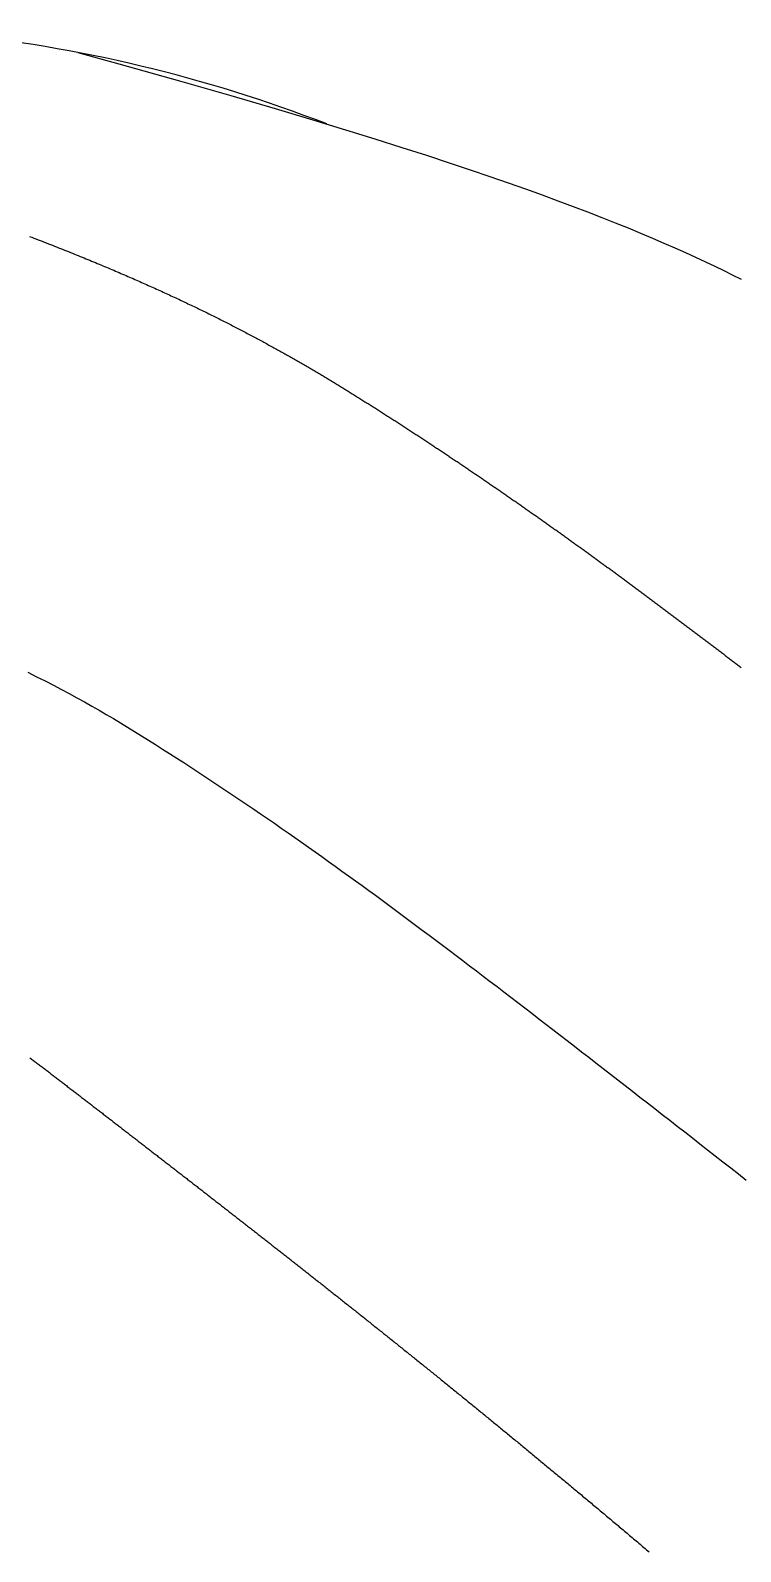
# Model space of a CAD drawing. Header units: inches. Extents: x 62745 to 64469, y 7520 to 8963.
# Drawn here: x 62841.457 to 62843.577, y 8078.422 to 8082.967 of the extents above; entities that cross this region are included whole.
import ezdxf

# ---------------------------------------------------------------- set-up
doc = ezdxf.new("R2010")
doc.units = ezdxf.units.IN
doc.header["$MEASUREMENT"] = 0
doc.layers.add('2', color=2, linetype='Continuous')

msp = doc.modelspace()

# ---------------------------------------------------------------- linework, layer by layer
at = {"layer": '2'}
msp.add_lwpolyline([(62842.34154004, 8082.68723657, 0.0679462668), (62841.21285317, 8082.95677833, 0.1495806637), (62840.04577708, 8082.72235732, 0.1568512197)], format="xyb", dxfattribs=at)
for points in [[(62841.59814751, 8082.9008563), (62841.72119747, 8082.8668401), (62841.9016554, 8082.81614878), (62842.05565793, 8082.7720811), (62842.1871194, 8082.73367035), (62842.29995413, 8082.69994982), (62842.39807643, 8082.66995281), (62842.48540064, 8082.64271262), (62842.5652928, 8082.61739405), (62842.63892584, 8082.59368794), (62842.70692443, 8082.57141666), (62842.76991322, 8082.55040255), (62842.82851687, 8082.53046799), (62842.88336005, 8082.51143532), (62842.9350674, 8082.4931269), (62842.98426359, 8082.47536509), (62843.03147874, 8082.45800065), (62843.07686476, 8082.44099799), (62843.12047904, 8082.42434992), (62843.16237896, 8082.40804925), (62843.20262189, 8082.39208879), (62843.24126521, 8082.37646136), (62843.27836631, 8082.36115978), (62843.31398256, 8082.34617684), (62843.34817404, 8082.33150358), (62843.3810116, 8082.31712383), (62843.41256878, 8082.30301965), (62843.44291913, 8082.2891731), (62843.47213619, 8082.27556623), (62843.50029351, 8082.26218109), (62843.52746464, 8082.24899974), (62843.55372313, 8082.23600422), (62843.57914322, 8082.22317483)], [(62841.45437375, 8082.35122179), (62841.46070476, 8082.34879598), (62841.46701106, 8082.34637389), (62841.47329275, 8082.3439555), (62841.47954993, 8082.3415408), (62841.48578269, 8082.33912977), (62841.49199112, 8082.33672239), (62841.49817533, 8082.33431866), (62841.50433541, 8082.33191855), (62841.51047144, 8082.32952206), (62841.51658353, 8082.32712916), (62841.52267177, 8082.32473985), (62841.52873626, 8082.3223541), (62841.53477708, 8082.31997191), (62841.54079435, 8082.31759325), (62841.54678814, 8082.31521812), (62841.55275856, 8082.31284649), (62841.5587057, 8082.31047836), (62841.56462965, 8082.30811371), (62841.57053052, 8082.30575252), (62841.57640839, 8082.30339477), (62841.58226336, 8082.30104047), (62841.58809552, 8082.29868958), (62841.59390497, 8082.29634209), (62841.59969181, 8082.29399799), (62841.60545613, 8082.29165727), (62841.61119803, 8082.2893199), (62841.61691759, 8082.28698588), (62841.62261492, 8082.28465519), (62841.6282901, 8082.28232782), (62841.63394324, 8082.28000374), (62841.63957444, 8082.27768295), (62841.64518377, 8082.27536543), (62841.65077134, 8082.27305116), (62841.65633725, 8082.27074013), (62841.66188159, 8082.26843233), (62841.66740445, 8082.26612774), (62841.67290593, 8082.26382634), (62841.67838612, 8082.26152812), (62841.68384512, 8082.25923307), (62841.68928302, 8082.25694117), (62841.69469993, 8082.25465241), (62841.70009592, 8082.25236676), (62841.70547111, 8082.25008423), (62841.71082558, 8082.24780478), (62841.71615942, 8082.24552841), (62841.72147274, 8082.2432551), (62841.72676563, 8082.24098484), (62841.73203818, 8082.23871761), (62841.73729049, 8082.23645339), (62841.74252265, 8082.23419218), (62841.74773475, 8082.23193396), (62841.7529269, 8082.2296787), (62841.75809919, 8082.22742641), (62841.76325171, 8082.22517705), (62841.76838456, 8082.22293062), (62841.77349783, 8082.22068711), (62841.77859162, 8082.21844649), (62841.78366602, 8082.21620876), (62841.78872112, 8082.21397389), (62841.79375703, 8082.21174188), (62841.79877383, 8082.2095127), (62841.80377163, 8082.20728635), (62841.80875051, 8082.20506281), (62841.81371058, 8082.20284206), (62841.81865192, 8082.20062409), (62841.82357463, 8082.19840888), (62841.82847881, 8082.19619642), (62841.83336455, 8082.19398669), (62841.83823195, 8082.19177968), (62841.84308109, 8082.18957538), (62841.84791209, 8082.18737377), (62841.85272502, 8082.18517483), (62841.85751999, 8082.18297855), (62841.86229709, 8082.18078491), (62841.86705642, 8082.17859391), (62841.87179807, 8082.17640551), (62841.87652213, 8082.17421972), (62841.8812287, 8082.17203652), (62841.88591788, 8082.16985588), (62841.89058976, 8082.1676778), (62841.89524444, 8082.16550226), (62841.899882, 8082.16332924), (62841.90450255, 8082.16115873), (62841.90910618, 8082.15899072), (62841.91369298, 8082.1568252), (62841.91826306, 8082.15466213), (62841.9228165, 8082.15250152), (62841.92735339, 8082.15034334), (62841.93187385, 8082.14818759), (62841.93637795, 8082.14603424), (62841.9408658, 8082.14388328), (62841.94533748, 8082.1417347), (62841.9497931, 8082.13958848), (62841.95423275, 8082.13744461), (62841.95865653, 8082.13530307), (62841.96306452, 8082.13316385), (62841.96745683, 8082.13102692), (62841.97183354, 8082.12889229), (62841.97619476, 8082.12675993), (62841.98054058, 8082.12462982), (62841.98487109, 8082.12250196), (62841.98918639, 8082.12037633), (62841.99348657, 8082.1182529), (62841.99777174, 8082.11613168), (62842.00204197, 8082.11401264), (62842.00629738, 8082.11189577), (62842.01053804, 8082.10978105), (62842.01476407, 8082.10766846), (62842.01897555, 8082.10555801), (62842.02317257, 8082.10344966), (62842.02735524, 8082.1013434), (62842.03152365, 8082.09923922), (62842.03567788, 8082.09713711), (62842.03981805, 8082.09503705), (62842.04394424, 8082.09293901), (62842.04805655, 8082.090843), (62842.05215506, 8082.088749), (62842.05623989, 8082.08665698), (62842.06031112, 8082.08456694), (62842.06436884, 8082.08247885), (62842.06841316, 8082.08039272), (62842.07244417, 8082.07830851), (62842.07646195, 8082.07622621), (62842.08046661, 8082.07414582), (62842.08445825, 8082.07206731), (62842.08843695, 8082.06999067), (62842.09240281, 8082.06791589), (62842.09635593, 8082.06584295), (62842.1002964, 8082.06377183), (62842.10422432, 8082.06170253), (62842.10813978, 8082.05963502), (62842.11204287, 8082.05756929), (62842.1159337, 8082.05550533), (62842.11981235, 8082.05344312), (62842.12367892, 8082.05138264), (62842.12753351, 8082.04932389), (62842.13137621, 8082.04726684), (62842.13520711, 8082.04521149), (62842.13902632, 8082.04315781), (62842.14283392, 8082.04110579), (62842.14663001, 8082.03905542), (62842.15041468, 8082.03700668), (62842.15418804, 8082.03495956), (62842.15795017, 8082.03291405), (62842.16170117, 8082.03087011), (62842.16544114, 8082.02882776), (62842.16917017, 8082.02678696), (62842.17288835, 8082.0247477), (62842.17659578, 8082.02270997), (62842.18029256, 8082.02067375), (62842.18397877, 8082.01863904), (62842.18765452, 8082.0166058), (62842.1913199, 8082.01457403), (62842.19497501, 8082.01254372), (62842.19861993, 8082.01051485), (62842.20225477, 8082.00848739), (62842.20587961, 8082.00646135), (62842.20949456, 8082.0044367), (62842.21309971, 8082.00241344), (62842.21669516, 8082.00039153), (62842.22028099, 8081.99837097), (62842.22385731, 8081.99635175), (62842.2274242, 8081.99433385), (62842.23098177, 8081.99231725), (62842.2345301, 8081.99030195), (62842.2380693, 8081.98828791), (62842.24159945, 8081.98627514), (62842.24512065, 8081.98426362), (62842.24863299, 8081.98225332), (62842.25213655, 8081.98024425), (62842.25563144, 8081.97823637), (62842.25911775, 8081.97622968), (62842.26259556, 8081.97422417), (62842.26606496, 8081.97221982), (62842.26952604, 8081.97021661), (62842.27297887, 8081.96821454), (62842.27642354, 8081.96621359), (62842.27986014, 8081.96421375), (62842.28328873, 8081.962215), (62842.28670942, 8081.96021734), (62842.29012227, 8081.95822074), (62842.29352738, 8081.9562252), (62842.29692481, 8081.9542307), (62842.30031466, 8081.95223723), (62842.30369699, 8081.95024478), (62842.3070719, 8081.94825333), (62842.31043946, 8081.94626288), (62842.31379974, 8081.9442734), (62842.31715285, 8081.94228489), (62842.32049884, 8081.94029734), (62842.3238378, 8081.93831072), (62842.32716982, 8081.93632504), (62842.33049497, 8081.93434027), (62842.33381333, 8081.9323564), (62842.33712499, 8081.93037342), (62842.34043002, 8081.92839132), (62842.3437285, 8081.92641008), (62842.34702051, 8081.9244297), (62842.35030614, 8081.92245015), (62842.35358547, 8081.92047143), (62842.35685857, 8081.91849352), (62842.36012552, 8081.91651642), (62842.36338641, 8081.9145401), (62842.36664131, 8081.91256456), (62842.36989031, 8081.91058977), (62842.37313348, 8081.90861574), (62842.37637091, 8081.90664245), (62842.37960268, 8081.90466988), (62842.38282886, 8081.90269802), (62842.38604954, 8081.90072685), (62842.3892648, 8081.89875638), (62842.39247471, 8081.89678658), (62842.39567936, 8081.89481743), (62842.39887883, 8081.89284894), (62842.40207319, 8081.89088108), (62842.40526253, 8081.88891384), (62842.40844694, 8081.88694721), (62842.41162648, 8081.88498118), (62842.41480123, 8081.88301573), (62842.41797129, 8081.88105085), (62842.42113673, 8081.87908653), (62842.42429763, 8081.87712275), (62842.42745406, 8081.87515951), (62842.43060612, 8081.87319678), (62842.43375387, 8081.87123457), (62842.43689741, 8081.86927285), (62842.4400368, 8081.86731161), (62842.44317214, 8081.86535084), (62842.4463035, 8081.86339052), (62842.44943095, 8081.86143065), (62842.45255456, 8081.85947121), (62842.4556744, 8081.8575122), (62842.45879054, 8081.85555359), (62842.46190306, 8081.85359539), (62842.46501202, 8081.85163757), (62842.4681175, 8081.84968013), (62842.47121956, 8081.84772305), (62842.47431823, 8081.84576634), (62842.47741354, 8081.84380998), (62842.48050554, 8081.84185396), (62842.48359424, 8081.83989829), (62842.48667969, 8081.83794296), (62842.48976191, 8081.83598796), (62842.49284093, 8081.83403328), (62842.49591679, 8081.83207892), (62842.4989895, 8081.83012488), (62842.50205909, 8081.82817115), (62842.50512558, 8081.82621773), (62842.50818899, 8081.82426461), (62842.51124934, 8081.82231179), (62842.51430666, 8081.82035926), (62842.51736096, 8081.81840703), (62842.52041227, 8081.81645508), (62842.5234606, 8081.81450341), (62842.52650599, 8081.81255201), (62842.52954845, 8081.8106009), (62842.532588, 8081.80865005), (62842.53562467, 8081.80669946), (62842.53865847, 8081.80474914), (62842.54168942, 8081.80279907), (62842.54471756, 8081.80084925), (62842.5477429, 8081.79889968), (62842.55076546, 8081.79695035), (62842.55378526, 8081.79500127), (62842.55680233, 8081.79305241), (62842.55981668, 8081.79110379), (62842.56282834, 8081.7891554), (62842.56583733, 8081.78720722), (62842.56884367, 8081.78525927), (62842.57184739, 8081.78331153), (62842.57484849, 8081.78136399), (62842.57784702, 8081.77941666), (62842.58084297, 8081.77746954), (62842.58383639, 8081.77552261), (62842.58682729, 8081.77357587), (62842.58981569, 8081.77162932), (62842.59280161, 8081.76968295), (62842.59578507, 8081.76773677), (62842.5987661, 8081.76579075), (62842.60174472, 8081.76384491), (62842.60472095, 8081.76189924), (62842.60769481, 8081.75995373), (62842.61066631, 8081.75800837), (62842.6136355, 8081.75606317), (62842.61660237, 8081.75411813), (62842.61956697, 8081.75217322), (62842.6225293, 8081.75022846), (62842.62548939, 8081.74828383), (62842.62844726, 8081.74633934), (62842.63140293, 8081.74439497), (62842.63435642, 8081.74245073), (62842.63730777, 8081.74050661), (62842.64025697, 8081.73856261), (62842.64320407, 8081.73661872), (62842.64614906, 8081.73467493), (62842.64909199, 8081.73273125), (62842.65203285, 8081.73078767), (62842.65497168, 8081.72884418), (62842.65790848, 8081.72690079), (62842.66084329, 8081.72495749), (62842.66377612, 8081.72301427), (62842.66670697, 8081.72107113), (62842.66963586, 8081.71912807), (62842.6725628, 8081.71718509), (62842.67548779, 8081.71524219), (62842.67841085, 8081.71329935), (62842.68133198, 8081.71135659), (62842.6842512, 8081.70941389), (62842.68716851, 8081.70747126), (62842.69008392, 8081.70552869), (62842.69299744, 8081.70358618), (62842.69590907, 8081.70164373), (62842.69881882, 8081.69970133), (62842.70172669, 8081.69775899), (62842.7046327, 8081.6958167), (62842.70753686, 8081.69387446), (62842.71043916, 8081.69193227), (62842.71333961, 8081.68999012), (62842.71623823, 8081.68804802), (62842.71913501, 8081.68610596), (62842.72202997, 8081.68416394), (62842.72492311, 8081.68222195), (62842.72781444, 8081.68028), (62842.73070396, 8081.67833808), (62842.73359168, 8081.6763962), (62842.73647762, 8081.67445434), (62842.73936177, 8081.67251251), (62842.74224414, 8081.6705707), (62842.74512474, 8081.66862891), (62842.74800358, 8081.66668715), (62842.75088066, 8081.6647454), (62842.75375599, 8081.66280366), (62842.75662958, 8081.66086195), (62842.75950143, 8081.65892024), (62842.76237155, 8081.65697854), (62842.76523995, 8081.65503685), (62842.76810663, 8081.65309516), (62842.7709716, 8081.65115348), (62842.77383487, 8081.6492118), (62842.77669644, 8081.64727012), (62842.77955633, 8081.64532843), (62842.78241453, 8081.64338674), (62842.78527106, 8081.64144504), (62842.78812592, 8081.63950333), (62842.79097911, 8081.63756161), (62842.79383065, 8081.63561987), (62842.79668055, 8081.63367812), (62842.7995288, 8081.63173635), (62842.80237542, 8081.62979456), (62842.80522041, 8081.62785275), (62842.80806378, 8081.62591091), (62842.81090553, 8081.62396905), (62842.81374568, 8081.62202715), (62842.81658423, 8081.62008523), (62842.81942118, 8081.61814327), (62842.82225655, 8081.61620128), (62842.82509034, 8081.61425925), (62842.82792255, 8081.61231718), (62842.8307532, 8081.61037507), (62842.83358229, 8081.60843291), (62842.83640982, 8081.60649071), (62842.83923581, 8081.60454846), (62842.84206026, 8081.60260616), (62842.84488318, 8081.60066381), (62842.84770457, 8081.59872141), (62842.85052444, 8081.59677894), (62842.85334281, 8081.59483642), (62842.85615966, 8081.59289384), (62842.85897502, 8081.5909512), (62842.86178889, 8081.58900849), (62842.86460127, 8081.58706571), (62842.86741217, 8081.58512286), (62842.87022161, 8081.58317994), (62842.87302958, 8081.58123695), (62842.87583609, 8081.57929388), (62842.87864115, 8081.57735074), (62842.88144476, 8081.57540751), (62842.88424694, 8081.57346421), (62842.88704769, 8081.57152081), (62842.88984702, 8081.56957734), (62842.89264493, 8081.56763377), (62842.89544143, 8081.56569011), (62842.89823653, 8081.56374636), (62842.90103023, 8081.56180252), (62842.90382254, 8081.55985858), (62842.90661347, 8081.55791454), (62842.90940302, 8081.55597039), (62842.91219121, 8081.55402615), (62842.91497803, 8081.5520818), (62842.9177635, 8081.55013734), (62842.92054762, 8081.54819277), (62842.9233304, 8081.54624809), (62842.92611184, 8081.5443033), (62842.92889195, 8081.54235839), (62842.93167075, 8081.54041336), (62842.93444822, 8081.53846821), (62842.9372244, 8081.53652294), (62842.93999927, 8081.53457754), (62842.94277284, 8081.53263202), (62842.94554513, 8081.53068637), (62842.94831614, 8081.52874059), (62842.95108588, 8081.52679467), (62842.95385434, 8081.52484862), (62842.95662155, 8081.52290243), (62842.95938751, 8081.5209561), (62842.96215222, 8081.51900963), (62842.96491569, 8081.51706302), (62842.96767792, 8081.51511626), (62842.97043894, 8081.51316935), (62842.97319873, 8081.5112223), (62842.97595731, 8081.50927509), (62842.97871468, 8081.50732772), (62842.98147086, 8081.5053802), (62842.98422584, 8081.50343252), (62842.98697964, 8081.50148468), (62842.98973226, 8081.49953668), (62842.99248371, 8081.49758851), (62842.995234, 8081.49564018), (62842.99798312, 8081.49369167), (62843.0007311, 8081.491743), (62843.00347793, 8081.48979415), (62843.00622363, 8081.48784512), (62843.00896819, 8081.48589592), (62843.01171163, 8081.48394653), (62843.01445395, 8081.48199697), (62843.01719517, 8081.48004722), (62843.01993528, 8081.47809729), (62843.02267429, 8081.47614716), (62843.02541222, 8081.47419685), (62843.02814906, 8081.47224634), (62843.03088482, 8081.47029564), (62843.03361952, 8081.46834474), (62843.03635315, 8081.46639364), (62843.03908573, 8081.46444234), (62843.04181726, 8081.46249084), (62843.04454774, 8081.46053913), (62843.0472772, 8081.45858722), (62843.05000562, 8081.45663509), (62843.05273302, 8081.45468275), (62843.05545941, 8081.4527302), (62843.05818479, 8081.45077744), (62843.06090917, 8081.44882445), (62843.06363255, 8081.44687124), (62843.06635495, 8081.44491782), (62843.06907636, 8081.44296416), (62843.0717968, 8081.44101028), (62843.07451628, 8081.43905618), (62843.07723479, 8081.43710184), (62843.07995235, 8081.43514726), (62843.08266897, 8081.43319246), (62843.08538464, 8081.43123741), (62843.08809938, 8081.42928213), (62843.0908132, 8081.4273266), (62843.09352609, 8081.42537083), (62843.09623808, 8081.42341482), (62843.09894916, 8081.42145855), (62843.10165933, 8081.41950204), (62843.10436862, 8081.41754527), (62843.10707702, 8081.41558825), (62843.10978454, 8081.41363098), (62843.11249119, 8081.41167344), (62843.11519698, 8081.40971564), (62843.11790191, 8081.40775758), (62843.12060598, 8081.40579926), (62843.12330922, 8081.40384067), (62843.12601161, 8081.40188181), (62843.12871317, 8081.39992268), (62843.13141391, 8081.39796327), (62843.13411383, 8081.39600359), (62843.13681295, 8081.39404363), (62843.13951125, 8081.39208339), (62843.14220876, 8081.39012287), (62843.14490549, 8081.38816207), (62843.14760142, 8081.38620098), (62843.15029658, 8081.3842396), (62843.15299098, 8081.38227793), (62843.15568461, 8081.38031596), (62843.15837748, 8081.37835371), (62843.1610696, 8081.37639115), (62843.16376098, 8081.3744283), (62843.16645163, 8081.37246514), (62843.16914155, 8081.37050169), (62843.17183074, 8081.36853792), (62843.17451922, 8081.36657385), (62843.177207, 8081.36460947), (62843.17989407, 8081.36264478), (62843.18258044, 8081.36067977), (62843.18526613, 8081.35871445), (62843.18795114, 8081.35674881), (62843.19063547, 8081.35478285), (62843.19331914, 8081.35281657), (62843.19600214, 8081.35084996), (62843.19868449, 8081.34888303), (62843.2013662, 8081.34691576), (62843.20404726, 8081.34494817), (62843.20672769, 8081.34298024), (62843.2094075, 8081.34101198), (62843.21208668, 8081.33904338), (62843.21476525, 8081.33707444), (62843.21744322, 8081.33510516), (62843.22012058, 8081.33313553), (62843.22279736, 8081.33116556), (62843.22547354, 8081.32919525), (62843.22814915, 8081.32722458), (62843.23082419, 8081.32525356), (62843.23349866, 8081.32328218), (62843.23617257, 8081.32131045), (62843.23884594, 8081.31933836), (62843.24151875, 8081.31736591), (62843.24419103, 8081.3153931), (62843.24686278, 8081.31341992), (62843.249534, 8081.31144637), (62843.25220471, 8081.30947246), (62843.2548749, 8081.30749817), (62843.25754459, 8081.30552351), (62843.26021378, 8081.30354848), (62843.26288249, 8081.30157307), (62843.26555071, 8081.29959727), (62843.26821845, 8081.2976211), (62843.27088572, 8081.29564454), (62843.27355253, 8081.2936676), (62843.27621889, 8081.29169026), (62843.27888479, 8081.28971254), (62843.28155025, 8081.28773442), (62843.28421528, 8081.28575591), (62843.28687987, 8081.283777), (62843.28954405, 8081.2817977), (62843.29220781, 8081.27981799), (62843.29487116, 8081.27783788), (62843.2975341, 8081.27585736), (62843.30019666, 8081.27387643), (62843.30285882, 8081.2718951), (62843.30552061, 8081.26991336), (62843.30818202, 8081.2679312), (62843.31084306, 8081.26594862), (62843.31350374, 8081.26396563), (62843.31616406, 8081.26198221), (62843.31882404, 8081.25999838), (62843.32148368, 8081.25801412), (62843.32414299, 8081.25602943), (62843.32680196, 8081.25404431), (62843.32946062, 8081.25205876), (62843.33211897, 8081.25007278), (62843.334777, 8081.24808637), (62843.33743474, 8081.24609952), (62843.34009219, 8081.24411222), (62843.34274935, 8081.24212449), (62843.34540623, 8081.24013631), (62843.34806283, 8081.23814769), (62843.35071918, 8081.23615862), (62843.35337526, 8081.2341691), (62843.35603109, 8081.23217913), (62843.35868668, 8081.2301887), (62843.36134202, 8081.22819781), (62843.36399714, 8081.22620647), (62843.36665203, 8081.22421467), (62843.36930671, 8081.2222224), (62843.37196117, 8081.22022967), (62843.37461543, 8081.21823647), (62843.37726949, 8081.21624281), (62843.37992336, 8081.21424867), (62843.38257704, 8081.21225406), (62843.38523055, 8081.21025897), (62843.38788389, 8081.2082634), (62843.39053707, 8081.20626736), (62843.39319009, 8081.20427083), (62843.39584295, 8081.20227382), (62843.39849568, 8081.20027632), (62843.40114827, 8081.19827834), (62843.40380073, 8081.19627986), (62843.40645307, 8081.1942809), (62843.40910529, 8081.19228143), (62843.4117574, 8081.19028147), (62843.41440941, 8081.18828101), (62843.41706133, 8081.18628005), (62843.41971315, 8081.18427859), (62843.4223649, 8081.18227662), (62843.42501657, 8081.18027415), (62843.42766817, 8081.17827116), (62843.43031971, 8081.17626766), (62843.4329712, 8081.17426365), (62843.43562264, 8081.17225912), (62843.43827404, 8081.17025408), (62843.4409254, 8081.16824851), (62843.44357674, 8081.16624243), (62843.44622805, 8081.16423581), (62843.44887935, 8081.16222867), (62843.45153065, 8081.16022101), (62843.45418195, 8081.15821281), (62843.45683325, 8081.15620408), (62843.45948456, 8081.15419481), (62843.4621359, 8081.15218501), (62843.46478726, 8081.15017466), (62843.46743866, 8081.14816378), (62843.4700901, 8081.14615235), (62843.47274159, 8081.14414038), (62843.47539313, 8081.14212785), (62843.47804473, 8081.14011478), (62843.4806964, 8081.13810116), (62843.48334814, 8081.13608698), (62843.48599997, 8081.13407225), (62843.48865189, 8081.13205695), (62843.4913039, 8081.1300411), (62843.49395601, 8081.12802468), (62843.49660823, 8081.1260077), (62843.49926057, 8081.12399015), (62843.50191303, 8081.12197203), (62843.50456562, 8081.11995335), (62843.50721834, 8081.11793408), (62843.50987121, 8081.11591425), (62843.51252423, 8081.11389383), (62843.51517741, 8081.11187283), (62843.51783075, 8081.10985126), (62843.52048425, 8081.1078291), (62843.52313794, 8081.10580635), (62843.52579181, 8081.10378301), (62843.52844587, 8081.10175909), (62843.53110013, 8081.09973457), (62843.53375459, 8081.09770946), (62843.53640926, 8081.09568375), (62843.53906416, 8081.09365744), (62843.54171927, 8081.09163053), (62843.54437462, 8081.08960301), (62843.54703021, 8081.08757489), (62843.54968604, 8081.08554617), (62843.55234212, 8081.08351683), (62843.55499846, 8081.08148689), (62843.55765507, 8081.07945632), (62843.56031195, 8081.07742515), (62843.56296911, 8081.07539335), (62843.56562655, 8081.07336094), (62843.56828429, 8081.0713279), (62843.57094233, 8081.06929424), (62843.57360067, 8081.06725995), (62843.57625933, 8081.06522503), (62843.57891831, 8081.06318949)], [(62841.44900367, 8081.04899974), (62841.47526216, 8081.03600422), (62841.50068225, 8081.02317483), (62841.52534108, 8081.01048484), (62841.54931649, 8080.99790573), (62841.57268631, 8080.98540901), (62841.59552839, 8080.97296617), (62841.61792055, 8080.96054872), (62841.63994065, 8080.94812815), (62841.66166652, 8080.93567595), (62841.68316869, 8080.92316693), (62841.70448846, 8080.91058908), (62841.72565984, 8080.89793368), (62841.74671683, 8080.88519202), (62841.76769342, 8080.87235539), (62841.78862361, 8080.85941507), (62841.80954141, 8080.84636235), (62841.83048081, 8080.83318853), (62841.85146788, 8080.81988832), (62841.87249704, 8080.80647015), (62841.89355477, 8080.79294591), (62841.91462754, 8080.77932746), (62841.93570185, 8080.76562667), (62841.95676417, 8080.75185541), (62841.97780099, 8080.73802556), (62841.99879879, 8080.72414898), (62842.01974599, 8080.71023593), (62842.04063875, 8080.69629019), (62842.06147518, 8080.68231393), (62842.08225337, 8080.6683093), (62842.10297142, 8080.65427848), (62842.12362742, 8080.64022363), (62842.14421949, 8080.62614691), (62842.16474571, 8080.61205049), (62842.18520523, 8080.59793585), (62842.20560135, 8080.58380171), (62842.2259384, 8080.56964611), (62842.24622073, 8080.55546709), (62842.26645267, 8080.5412627), (62842.28663857, 8080.52703098), (62842.30678277, 8080.51276996), (62842.32688961, 8080.49847768), (62842.34696338, 8080.4841522), (62842.36700829, 8080.46979165), (62842.38702846, 8080.45539417), (62842.40702806, 8080.44095788), (62842.42701123, 8080.42648094), (62842.44698213, 8080.41196149), (62842.46694489, 8080.39739765), (62842.48690367, 8080.38278758), (62842.50686258, 8080.36812943), (62842.52682557, 8080.35342151), (62842.54679655, 8080.33866214), (62842.56677943, 8080.32384964), (62842.58677813, 8080.30898233), (62842.60679655, 8080.29405854), (62842.6268386, 8080.27907658), (62842.64690821, 8080.26403478), (62842.66700923, 8080.24893151), (62842.68714537, 8080.23376529), (62842.70732027, 8080.21853469), (62842.72753759, 8080.20323827), (62842.747801, 8080.1878746), (62842.76811413, 8080.17244225), (62842.78848064, 8080.15693979), (62842.8089042, 8080.14136577), (62842.82938827, 8080.12571892), (62842.84993564, 8080.10999855), (62842.87054892, 8080.0942041), (62842.89123071, 8080.07833502), (62842.91198361, 8080.06239079), (62842.93281023, 8080.04637083), (62842.95371318, 8080.03027462), (62842.97469507, 8080.01410161), (62842.99575795, 8079.9978516), (62843.0169017, 8079.98152585), (62843.03812565, 8079.96512595), (62843.05942913, 8079.94865353), (62843.08081146, 8079.93211017), (62843.10227199, 8079.9154975), (62843.12381004, 8079.8988171), (62843.14542494, 8079.8820706), (62843.16711604, 8079.86525927), (62843.1888828, 8079.84838308), (62843.21072469, 8079.8314417), (62843.23264118, 8079.81443477), (62843.25463174, 8079.79736194), (62843.27669586, 8079.78022288), (62843.298833, 8079.76301722), (62843.32104264, 8079.74574463), (62843.34332484, 8079.72840423), (62843.36568197, 8079.71099304), (62843.38811702, 8079.69350757), (62843.41063295, 8079.67594432), (62843.43323272, 8079.65829978), (62843.4559193, 8079.64057046), (62843.47869567, 8079.62275285), (62843.5015648, 8079.60484346), (62843.52452979, 8079.58683867), (62843.54759436, 8079.56873441), (62843.5707624, 8079.55052648), (62843.59403775, 8079.53221069)], [(62841.45529362, 8079.89770946), (62841.4579483, 8079.89568375), (62841.46060319, 8079.89365744), (62841.4632583, 8079.89163053), (62841.46591365, 8079.88960301), (62841.46856924, 8079.88757489), (62841.47122507, 8079.88554617), (62841.47388115, 8079.88351683), (62841.47653749, 8079.88148689), (62841.4791941, 8079.87945632), (62841.48185098, 8079.87742515), (62841.48450814, 8079.87539335), (62841.48716559, 8079.87336094), (62841.48982332, 8079.8713279), (62841.49248136, 8079.86929424), (62841.49513971, 8079.86725995), (62841.49779836, 8079.86522503), (62841.50045734, 8079.86318949), (62841.50311665, 8079.8611533), (62841.50577628, 8079.85911649), (62841.50843626, 8079.85707903), (62841.51109659, 8079.85504094), (62841.51375727, 8079.85300221), (62841.51641831, 8079.85096283), (62841.51907972, 8079.84892281), (62841.5217415, 8079.84688214), (62841.52440367, 8079.84484082), (62841.52706622, 8079.84279884), (62841.52972917, 8079.84075621), (62841.53239252, 8079.83871293), (62841.53505628, 8079.83666899), (62841.53772045, 8079.83462439), (62841.54038505, 8079.83257912), (62841.54305007, 8079.83053319), (62841.54571553, 8079.82848659), (62841.54838144, 8079.82643933), (62841.55104779, 8079.82439139), (62841.5537146, 8079.82234278), (62841.55638187, 8079.82029349), (62841.55904961, 8079.81824353), (62841.56171783, 8079.81619288), (62841.56438654, 8079.81414156), (62841.56705573, 8079.81208955), (62841.56972542, 8079.81003685), (62841.57239561, 8079.80798347), (62841.57506632, 8079.80592939), (62841.57773754, 8079.80387463), (62841.58040929, 8079.80181916), (62841.58308157, 8079.79976301), (62841.58575438, 8079.79770615), (62841.58842774, 8079.79564859), (62841.59110166, 8079.79359033), (62841.59377613, 8079.79153136), (62841.59645117, 8079.78947169), (62841.59912677, 8079.7874113), (62841.60180296, 8079.78535021), (62841.60447973, 8079.7832884), (62841.6071571, 8079.78122588), (62841.60983506, 8079.77916263), (62841.61251364, 8079.77709867), (62841.61519282, 8079.77503398), (62841.61787262, 8079.77296857), (62841.62055305, 8079.77090244), (62841.62323412, 8079.76883557), (62841.62591582, 8079.76676797), (62841.62859817, 8079.76469964), (62841.63128117, 8079.76263057), (62841.63396484, 8079.76056076), (62841.63664917, 8079.75849021), (62841.63933418, 8079.75641892), (62841.64201986, 8079.75434687), (62841.64470623, 8079.75227408), (62841.6473933, 8079.75020054), (62841.65008107, 8079.74812624), (62841.65276954, 8079.74605117), (62841.65545873, 8079.74397535), (62841.65814864, 8079.74189877), (62841.66083928, 8079.73982141), (62841.66353065, 8079.73774329), (62841.66622277, 8079.73566439), (62841.66891563, 8079.73358471), (62841.67160924, 8079.73150425), (62841.67430362, 8079.72942302), (62841.67699876, 8079.72734099), (62841.67969468, 8079.72525818), (62841.68239138, 8079.72317457), (62841.68508886, 8079.72109018), (62841.68778715, 8079.71900498), (62841.69048623, 8079.71691898), (62841.69318612, 8079.71483218), (62841.69588683, 8079.71274457), (62841.69858835, 8079.71065616), (62841.70129071, 8079.70856693), (62841.7039939, 8079.70647689), (62841.70669793, 8079.70438602), (62841.70940281, 8079.70229434), (62841.71210854, 8079.70020183), (62841.71481514, 8079.69810849), (62841.71752261, 8079.69601433), (62841.72023095, 8079.69391933), (62841.72294017, 8079.69182349), (62841.72565028, 8079.68972682), (62841.72836128, 8079.6876293), (62841.73107319, 8079.68553094), (62841.733786, 8079.68343173), (62841.73649973, 8079.68133166), (62841.73921439, 8079.67923075), (62841.74192997, 8079.67712898), (62841.74464648, 8079.67502634), (62841.74736394, 8079.67292285), (62841.75008235, 8079.67081848), (62841.75280171, 8079.66871325), (62841.75552204, 8079.66660715), (62841.75824333, 8079.66450017), (62841.7609656, 8079.66239231), (62841.76368885, 8079.66028358), (62841.76641309, 8079.65817396), (62841.76913833, 8079.65606345), (62841.77186457, 8079.65395205), (62841.77459182, 8079.65183976), (62841.77732008, 8079.64972657), (62841.78004937, 8079.64761249), (62841.78277968, 8079.6454975), (62841.78551103, 8079.64338161), (62841.78824343, 8079.64126481), (62841.79097687, 8079.63914709), (62841.79371137, 8079.63702846), (62841.79644693, 8079.63490891), (62841.79918356, 8079.63278844), (62841.80192127, 8079.63066704), (62841.80466005, 8079.62854471), (62841.80739993, 8079.62642145), (62841.8101409, 8079.62429724), (62841.81288298, 8079.62217209), (62841.81562616, 8079.62004598), (62841.81837045, 8079.61791891), (62841.82111587, 8079.61579088), (62841.82386241, 8079.61366187), (62841.82661008, 8079.61153189), (62841.8293589, 8079.60940093), (62841.83210886, 8079.60726898), (62841.83485997, 8079.60513603), (62841.83761224, 8079.60300208), (62841.84036567, 8079.60086712), (62841.84312028, 8079.59873115), (62841.84587606, 8079.59659415), (62841.84863303, 8079.59445613), (62841.85139118, 8079.59231707), (62841.85415053, 8079.59017698), (62841.85691108, 8079.58803583), (62841.85967285, 8079.58589363), (62841.86243582, 8079.58375038), (62841.86520002, 8079.58160605), (62841.86796544, 8079.57946066), (62841.8707321, 8079.57731419), (62841.8735, 8079.57516663), (62841.87626914, 8079.57301798), (62841.87903954, 8079.57086823), (62841.88181119, 8079.56871737), (62841.88458411, 8079.56656541), (62841.8873583, 8079.56441233), (62841.89013377, 8079.56225813), (62841.89291052, 8079.56010279), (62841.89568857, 8079.55794632), (62841.89846791, 8079.55578871), (62841.90124855, 8079.55362995), (62841.9040305, 8079.55147003), (62841.90681376, 8079.54930896), (62841.90959835, 8079.54714671), (62841.91238426, 8079.54498329), (62841.91517151, 8079.54281869), (62841.9179601, 8079.5406529), (62841.92075003, 8079.53848592), (62841.92354132, 8079.53631773), (62841.92633397, 8079.53414835), (62841.92912798, 8079.53197774), (62841.93192337, 8079.52980592), (62841.93472013, 8079.52763288), (62841.93751827, 8079.5254586), (62841.94031781, 8079.52328309), (62841.94311874, 8079.52110632), (62841.94592108, 8079.51892831), (62841.94872483, 8079.51674904), (62841.95152999, 8079.51456851), (62841.95433657, 8079.51238671), (62841.95714458, 8079.51020363), (62841.95995403, 8079.50801927), (62841.96276491, 8079.50583362), (62841.96557725, 8079.50364667), (62841.96839103, 8079.50145842), (62841.97120628, 8079.49926886), (62841.97402299, 8079.49707798), (62841.97684118, 8079.49488579), (62841.97966084, 8079.49269226), (62841.98248199, 8079.4904974), (62841.98530462, 8079.4883012), (62841.98812876, 8079.48610365), (62841.99095439, 8079.48390474), (62841.99378154, 8079.48170447), (62841.9966102, 8079.47950283), (62841.99944039, 8079.47729981), (62842.0022721, 8079.4750954), (62842.00510534, 8079.47288961), (62842.00794013, 8079.47068241), (62842.01077646, 8079.46847381), (62842.01361435, 8079.46626379), (62842.01645379, 8079.46405236), (62842.0192948, 8079.46183949), (62842.02213738, 8079.4596252), (62842.02498154, 8079.45740945), (62842.02782728, 8079.45519226), (62842.03067461, 8079.45297362), (62842.03352353, 8079.4507535), (62842.03637406, 8079.44853192), (62842.0392262, 8079.44630886), (62842.04207995, 8079.44408431), (62842.04493532, 8079.44185827), (62842.04779231, 8079.43963073), (62842.05065094, 8079.43740168), (62842.05351121, 8079.43517112), (62842.05637312, 8079.43293903), (62842.05923669, 8079.43070542), (62842.06210191, 8079.42847027), (62842.0649688, 8079.42623357), (62842.06783735, 8079.42399533), (62842.07070759, 8079.42175552), (62842.0735795, 8079.41951416), (62842.0764531, 8079.41727121), (62842.0793284, 8079.41502669), (62842.0822054, 8079.41278059), (62842.0850841, 8079.41053288), (62842.08796452, 8079.40828358), (62842.09084666, 8079.40603267), (62842.09373052, 8079.40378014), (62842.09661611, 8079.40152599), (62842.09950345, 8079.3992702), (62842.10239252, 8079.39701278), (62842.10528335, 8079.39475372), (62842.10817593, 8079.392493), (62842.11107027, 8079.39023063), (62842.11396638, 8079.38796658), (62842.11686427, 8079.38570087), (62842.11976394, 8079.38343347), (62842.1226654, 8079.38116438), (62842.12556864, 8079.3788936), (62842.12847369, 8079.37662112), (62842.13138055, 8079.37434692), (62842.13428921, 8079.37207101), (62842.13719969, 8079.36979338), (62842.140112, 8079.36751401), (62842.14302614, 8079.3652329), (62842.14594211, 8079.36295005), (62842.14885993, 8079.36066545), (62842.1517796, 8079.35837908), (62842.15470112, 8079.35609095), (62842.1576245, 8079.35380104), (62842.16054975, 8079.35150934), (62842.16347687, 8079.34921586), (62842.16640587, 8079.34692059), (62842.16933676, 8079.3446235), (62842.17226954, 8079.34232461), (62842.17520422, 8079.3400239), (62842.1781408, 8079.33772136), (62842.1810793, 8079.33541699), (62842.18401971, 8079.33311078), (62842.18696204, 8079.33080273), (62842.1899063, 8079.32849281), (62842.1928525, 8079.32618104), (62842.19580064, 8079.3238674), (62842.19875072, 8079.32155188), (62842.20170276, 8079.31923448), (62842.20465676, 8079.31691518), (62842.20761273, 8079.31459399), (62842.21057067, 8079.3122709), (62842.21353058, 8079.30994589), (62842.21649248, 8079.30761896), (62842.21945638, 8079.3052901), (62842.22242226, 8079.30295931), (62842.22539016, 8079.30062658), (62842.22836006, 8079.2982919), (62842.23133197, 8079.29595527), (62842.23430591, 8079.29361667), (62842.23728188, 8079.2912761), (62842.24025988, 8079.28893355), (62842.24323992, 8079.28658902), (62842.246222, 8079.2842425), (62842.24920614, 8079.28189398), (62842.25219234, 8079.27954345), (62842.2551806, 8079.27719091), (62842.25817094, 8079.27483634), (62842.26116335, 8079.27247975), (62842.26415784, 8079.27012113), (62842.26715442, 8079.26776046), (62842.2701531, 8079.26539774), (62842.27315388, 8079.26303296), (62842.27615677, 8079.26066612), (62842.27916178, 8079.25829721), (62842.2821689, 8079.25592622), (62842.28517815, 8079.25355314), (62842.28818953, 8079.25117797), (62842.29120306, 8079.2488007), (62842.29421872, 8079.24642132), (62842.29723654, 8079.24403983), (62842.30025652, 8079.24165622), (62842.30327865, 8079.23927047), (62842.30630296, 8079.23688259), (62842.30932945, 8079.23449257), (62842.31235811, 8079.23210039), (62842.31538897, 8079.22970606), (62842.31842202, 8079.22730956), (62842.32145727, 8079.22491088), (62842.32449473, 8079.22251003), (62842.3275344, 8079.22010699), (62842.33057628, 8079.21770176), (62842.3336204, 8079.21529432), (62842.33666674, 8079.21288468), (62842.33971533, 8079.21047282), (62842.34276615, 8079.20805873), (62842.34581923, 8079.20564242), (62842.34887457, 8079.20322386), (62842.35193216, 8079.20080307), (62842.35499202, 8079.19838002), (62842.35805416, 8079.19595471), (62842.36111858, 8079.19352713), (62842.36418529, 8079.19109728), (62842.36725429, 8079.18866515), (62842.37032559, 8079.18623073), (62842.37339919, 8079.18379401), (62842.37647511, 8079.181355), (62842.37955334, 8079.17891367), (62842.3826339, 8079.17647002), (62842.38571679, 8079.17402405), (62842.38880202, 8079.17157575), (62842.39188958, 8079.16912511), (62842.3949795, 8079.16667212), (62842.39807177, 8079.16421678), (62842.4011664, 8079.16175907), (62842.4042634, 8079.159299), (62842.40736278, 8079.15683656), (62842.41046453, 8079.15437173), (62842.41356867, 8079.15190451), (62842.4166752, 8079.1494349), (62842.41978413, 8079.14696288), (62842.42289546, 8079.14448845), (62842.4260092, 8079.1420116), (62842.42912536, 8079.13953233), (62842.43224394, 8079.13705062), (62842.43536495, 8079.13456647), (62842.4384884, 8079.13207988), (62842.44161429, 8079.12959083), (62842.44474262, 8079.12709931), (62842.44787341, 8079.12460533), (62842.45100666, 8079.12210887), (62842.45414238, 8079.11960993), (62842.45728056, 8079.1171085), (62842.46042123, 8079.11460457), (62842.46356438, 8079.11209813), (62842.46671002, 8079.10958919), (62842.46985816, 8079.10707772), (62842.4730088, 8079.10456372), (62842.47616195, 8079.10204719), (62842.47931761, 8079.09952812), (62842.4824758, 8079.0970065), (62842.48563651, 8079.09448232), (62842.48879976, 8079.09195558), (62842.49196555, 8079.08942627), (62842.49513389, 8079.08689439), (62842.49830477, 8079.08435991), (62842.50147822, 8079.08182285), (62842.50465423, 8079.07928319), (62842.50783281, 8079.07674092), (62842.51101397, 8079.07419603), (62842.51419771, 8079.07164852), (62842.51738404, 8079.06909839), (62842.52057297, 8079.06654562), (62842.5237645, 8079.06399021), (62842.52695863, 8079.06143215), (62842.53015538, 8079.05887143), (62842.53335475, 8079.05630804), (62842.53655675, 8079.05374199), (62842.53976138, 8079.05117325), (62842.54296865, 8079.04860183), (62842.54617856, 8079.04602772), (62842.54939113, 8079.0434509), (62842.55260635, 8079.04087138), (62842.55582424, 8079.03828914), (62842.55904479, 8079.03570418), (62842.56226802, 8079.03311649), (62842.56549394, 8079.03052607), (62842.56872254, 8079.0279329), (62842.57195383, 8079.02533698), (62842.57518783, 8079.0227383), (62842.57842453, 8079.02013685), (62842.58166395, 8079.01753263), (62842.58490608, 8079.01492563), (62842.58815094, 8079.01231585), (62842.59139854, 8079.00970326), (62842.59464887, 8079.00708788), (62842.59790194, 8079.00446969), (62842.60115776, 8079.00184868), (62842.60441634, 8078.99922485), (62842.60767768, 8078.99659819), (62842.61094179, 8078.99396869), (62842.61420868, 8078.99133634), (62842.61747834, 8078.98870114), (62842.62075079, 8078.98606308), (62842.62402604, 8078.98342216), (62842.62730408, 8078.98077836), (62842.63058493, 8078.97813168), (62842.63386859, 8078.97548211), (62842.63715507, 8078.97282965), (62842.64044438, 8078.97017428), (62842.64373651, 8078.967516), (62842.64703148, 8078.9648548), (62842.65032929, 8078.96219068), (62842.65362995, 8078.95952363), (62842.65693347, 8078.95685364), (62842.66023984, 8078.9541807), (62842.66354909, 8078.95150481), (62842.66686121, 8078.94882595), (62842.6701762, 8078.94614413), (62842.67349408, 8078.94345934), (62842.67681486, 8078.94077156), (62842.68013853, 8078.93808079), (62842.68346511, 8078.93538702), (62842.68679459, 8078.93269025), (62842.690127, 8078.92999047), (62842.69346232, 8078.92728767), (62842.69680058, 8078.92458184), (62842.70014177, 8078.92187298), (62842.7034859, 8078.91916108), (62842.70683298, 8078.91644613), (62842.71018301, 8078.91372813), (62842.713536, 8078.91100706), (62842.71689196, 8078.90828293), (62842.72025089, 8078.90555571), (62842.7236128, 8078.90282542), (62842.72697769, 8078.90009203), (62842.73034558, 8078.89735555), (62842.73371646, 8078.89461596), (62842.73709034, 8078.89187325), (62842.74046723, 8078.88912743), (62842.74384714, 8078.88637848), (62842.74723007, 8078.88362639), (62842.75061603, 8078.88087117), (62842.75400502, 8078.87811279), (62842.75739705, 8078.87535126), (62842.76079213, 8078.87258656), (62842.76419026, 8078.8698187), (62842.76759144, 8078.86704765), (62842.7709957, 8078.86427342), (62842.77440302, 8078.861496), (62842.77781342, 8078.85871538), (62842.7812269, 8078.85593155), (62842.78464348, 8078.85314451), (62842.78806314, 8078.85035425), (62842.79148591, 8078.84756076), (62842.79491179, 8078.84476403), (62842.79834078, 8078.84196406), (62842.8017729, 8078.83916084), (62842.80520813, 8078.83635436), (62842.80864651, 8078.83354462), (62842.81208802, 8078.8307316), (62842.81553267, 8078.82791531), (62842.81898048, 8078.82509573), (62842.82243144, 8078.82227286), (62842.82588557, 8078.81944668), (62842.82934286, 8078.8166172), (62842.83280333, 8078.8137844), (62842.83626699, 8078.81094828), (62842.83973383, 8078.80810883), (62842.84320387, 8078.80526605), (62842.8466771, 8078.80241991), (62842.85015355, 8078.79957043), (62842.8536332, 8078.79671759), (62842.85711608, 8078.79386138), (62842.86060218, 8078.7910018), (62842.86409151, 8078.78813884), (62842.86758408, 8078.7852725), (62842.87107989, 8078.78240275), (62842.87457896, 8078.77952961), (62842.87808128, 8078.77665305), (62842.88158686, 8078.77377308), (62842.88509571, 8078.77088969), (62842.88860783, 8078.76800286), (62842.89212323, 8078.7651126), (62842.89564193, 8078.76221889), (62842.89916391, 8078.75932173), (62842.90268919, 8078.75642111), (62842.90621778, 8078.75351702), (62842.90974968, 8078.75060946), (62842.9132849, 8078.74769841), (62842.91682344, 8078.74478388), (62842.92036532, 8078.74186585), (62842.92391052, 8078.73894432), (62842.92745908, 8078.73601927), (62842.93101097, 8078.73309071), (62842.93456623, 8078.73015863), (62842.93812484, 8078.72722301), (62842.94168683, 8078.72428385), (62842.94525218, 8078.72134115), (62842.94882092, 8078.71839489), (62842.95239304, 8078.71544507), (62842.95596855, 8078.71249168), (62842.95954746, 8078.70953472), (62842.96312978, 8078.70657417), (62842.9667155, 8078.70361004), (62842.97030464, 8078.7006423), (62842.97389721, 8078.69767096), (62842.9774932, 8078.69469601), (62842.98109263, 8078.69171745), (62842.9846955, 8078.68873525), (62842.98830181, 8078.68574942), (62842.99191158, 8078.68275995), (62842.99552481, 8078.67976684), (62842.99914151, 8078.67677006), (62843.00276167, 8078.67376963), (62843.00638532, 8078.67076553), (62843.01001245, 8078.66775775), (62843.01364307, 8078.66474628), (62843.01727719, 8078.66173113), (62843.02091481, 8078.65871227), (62843.02455594, 8078.65568971), (62843.02820058, 8078.65266344), (62843.03184875, 8078.64963344), (62843.03550044, 8078.64659972), (62843.03915567, 8078.64356227), (62843.04281444, 8078.64052107), (62843.04647675, 8078.63747612), (62843.05014261, 8078.63442742), (62843.05381204, 8078.63137495), (62843.05748503, 8078.62831872), (62843.06116159, 8078.6252587), (62843.06484172, 8078.6221949), (62843.06852544, 8078.61912731), (62843.07221275, 8078.61605591), (62843.07590365, 8078.61298071), (62843.07959816, 8078.6099017), (62843.08329627, 8078.60681886), (62843.086998, 8078.6037322), (62843.09070335, 8078.6006417), (62843.09441232, 8078.59754735), (62843.09812493, 8078.59444916), (62843.10184117, 8078.59134711), (62843.10556106, 8078.58824119), (62843.10928461, 8078.5851314), (62843.1130118, 8078.58201774), (62843.11674267, 8078.57890018), (62843.1204772, 8078.57577873), (62843.1242154, 8078.57265339), (62843.12795729, 8078.56952413), (62843.13170287, 8078.56639096), (62843.13545214, 8078.56325386), (62843.13920511, 8078.56011284), (62843.14296179, 8078.55696787), (62843.14672218, 8078.55381897), (62843.15048629, 8078.55066611), (62843.15425412, 8078.54750929), (62843.15802569, 8078.54434851), (62843.16180099, 8078.54118375), (62843.16558004, 8078.53801501), (62843.16936284, 8078.53484229), (62843.17314939, 8078.53166557), (62843.17693971, 8078.52848485), (62843.18073379, 8078.52530012), (62843.18453165, 8078.52211137), (62843.18833328, 8078.5189186), (62843.19213871, 8078.51572179), (62843.19594793, 8078.51252095), (62843.19976094, 8078.50931606), (62843.20357777, 8078.50610712), (62843.2073984, 8078.50289412), (62843.21122285, 8078.49967705), (62843.21505112, 8078.4964559), (62843.21888322, 8078.49323066), (62843.22271915, 8078.49000133), (62843.22655892, 8078.48676789), (62843.23040254, 8078.48353034), (62843.23425001, 8078.48028867), (62843.23810132, 8078.47704286), (62843.2419565, 8078.47379291), (62843.24581554, 8078.47053879), (62843.24967843, 8078.46728049), (62843.2535452, 8078.46401801), (62843.25741583, 8078.46075132), (62843.26129034, 8078.45748041), (62843.26516873, 8078.45420527), (62843.26905099, 8078.45092588), (62843.27293713, 8078.44764223), (62843.27682716, 8078.4443543), (62843.28072108, 8078.44106208), (62843.28461888, 8078.43776555), (62843.28852058, 8078.4344647), (62843.29242618, 8078.43115951), (62843.29633567, 8078.42784997), (62843.30024906, 8078.42453606), (62843.30416635, 8078.42121776)]]:
    msp.add_lwpolyline(points, dxfattribs=at)

doc.saveas('drawing.dxf')
